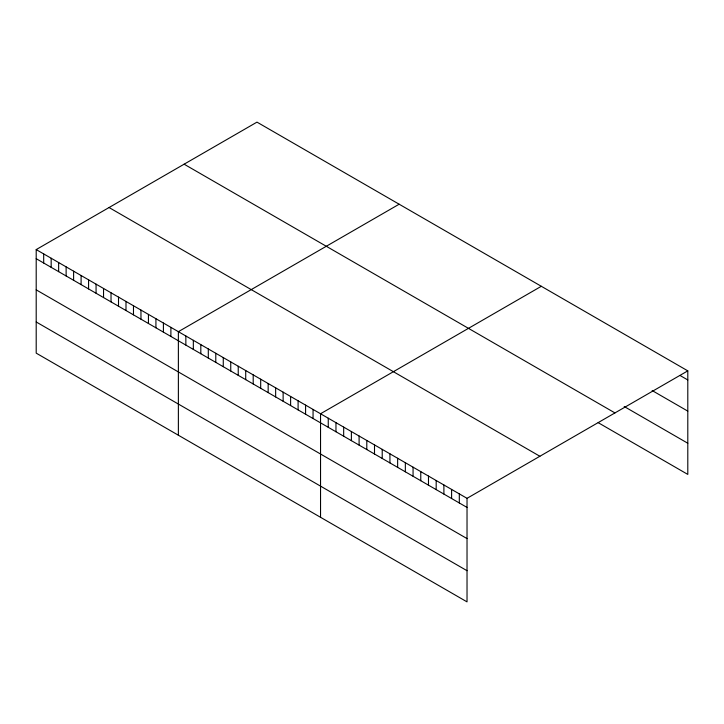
<?xml version="1.0" encoding="UTF-8"?>
<svg xmlns="http://www.w3.org/2000/svg" width="724" height="724" viewBox="0 0 724 724"><rect width="100%" height="100%" fill="white"/><g stroke="black" fill="none" stroke-linecap="round" stroke-linejoin="round"><path stroke-width="1.09" d="M36.2 249.59L467.025 498.329L467.025 601.87L36.2 353.14L36.2 249.59L256.975 122.13L687.8 370.86L687.8 474.41L598.178 422.662M399.15 204.213L178.375 331.673L178.375 435.224M541.317 286.288L320.542 413.757L320.542 517.307M467.025 498.329L687.8 370.86M680.089 375.503L687.8 379.955M652.143 390.544L687.8 411.123M624.197 406.517L687.8 443.242M184.122 164.194L614.947 412.924M109.053 207.526L539.878 456.265M36.2 258.685L467.025 507.424M36.2 289.853L467.025 538.593M36.2 321.972L467.025 570.702M459.315 493.877L459.315 502.972M451.604 489.424L451.604 498.519M443.893 484.971L443.893 494.067M436.183 480.519L436.183 489.614M428.481 476.066L428.481 485.171M420.771 471.623L420.771 480.718M413.06 467.17L413.06 476.265M405.349 462.717L405.349 471.813M397.639 458.265L397.639 467.36M389.928 453.812L389.928 462.908M382.218 449.36L382.218 458.464M374.507 444.916L374.507 454.011M366.797 440.464L366.797 449.559M359.095 436.011L359.095 445.106M351.384 431.558L351.384 440.654M343.674 427.106L343.674 436.201M335.963 422.653L335.963 431.757M328.253 418.21L328.253 427.305M313.058 409.431L313.058 418.535M305.582 405.114L305.582 414.209M298.098 400.797L298.098 409.893M290.614 396.471L290.614 405.576M283.129 392.155L283.129 401.25M275.645 387.838L275.645 396.933M268.161 383.512L268.161 392.607M260.685 379.195L260.685 388.29M253.201 374.878L253.201 383.973M245.717 370.552L245.717 379.648M238.232 366.235L238.232 375.331M230.748 361.909L230.748 371.014M223.273 357.593L223.273 366.688M215.788 353.276L215.788 362.371M208.304 348.95L208.304 358.054M200.82 344.633L200.82 353.728M193.335 340.316L193.335 349.411M185.851 335.99L185.851 345.086M170.891 327.357L170.891 336.452M163.407 323.031L163.407 332.126M155.922 318.714L155.922 327.809M148.438 314.388L148.438 323.492M140.963 310.071L140.963 319.166M133.478 305.754L133.478 314.849M125.994 301.428L125.994 310.533M118.51 297.112L118.51 306.207M111.025 292.795L111.025 301.89M103.541 288.469L103.541 297.573M96.066 284.152L96.066 293.247M88.581 279.835L88.581 288.93M81.097 275.509L81.097 284.604M73.613 271.192L73.613 280.288M66.128 266.875L66.128 275.971M58.644 262.55L58.644 271.645M51.169 258.233L51.169 267.328M43.684 253.907L43.684 263.011"/></g></svg>
